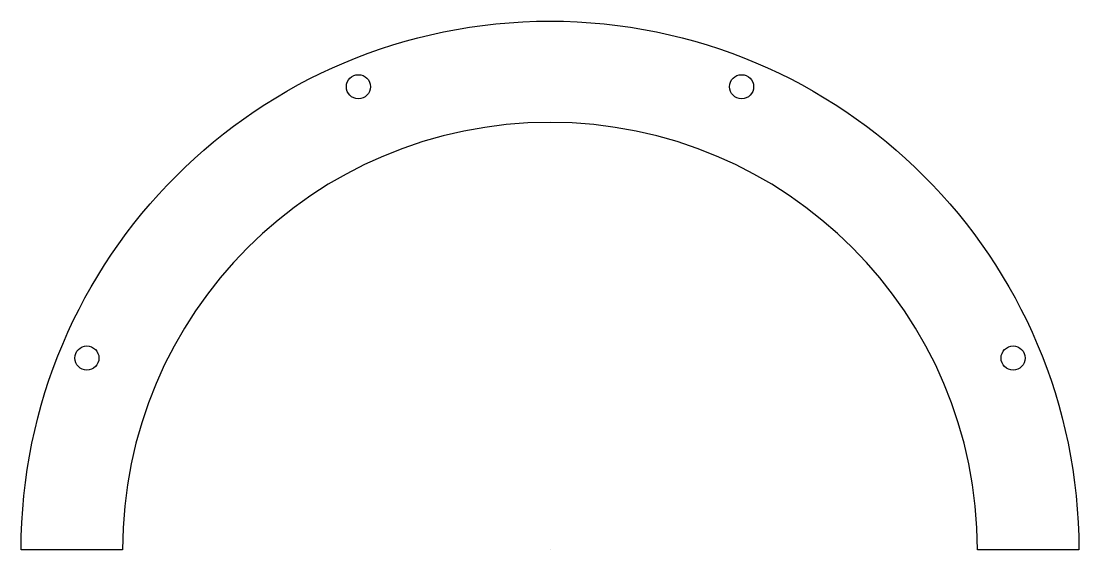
# Model space of a CAD drawing. Extents: x -202 to 202, y 0 to 201.
import ezdxf

# ---------------------------------------------------------------- set-up
doc = ezdxf.new("R2010")
doc.units = 0
doc.layers.get('0').update_dxf_attribs({"linetype": 'CONTINUOUS'})

msp = doc.modelspace()

# ---------------------------------------------------------------- linework, layer by layer
msp.add_line((0, 0), (0, 0))
msp.add_lwpolyline([(201.5, 0), (162.9, 0, 1), (-162.9, 0), (-201.5, 0, -1)], format="xyb", close=True)
for centre in [(-73, 176.5), (73, 176.5), (-176.46, 73.1), (176.46, 73.1)]:
    msp.add_circle(centre, 4.6)

doc.saveas('drawing.dxf')
